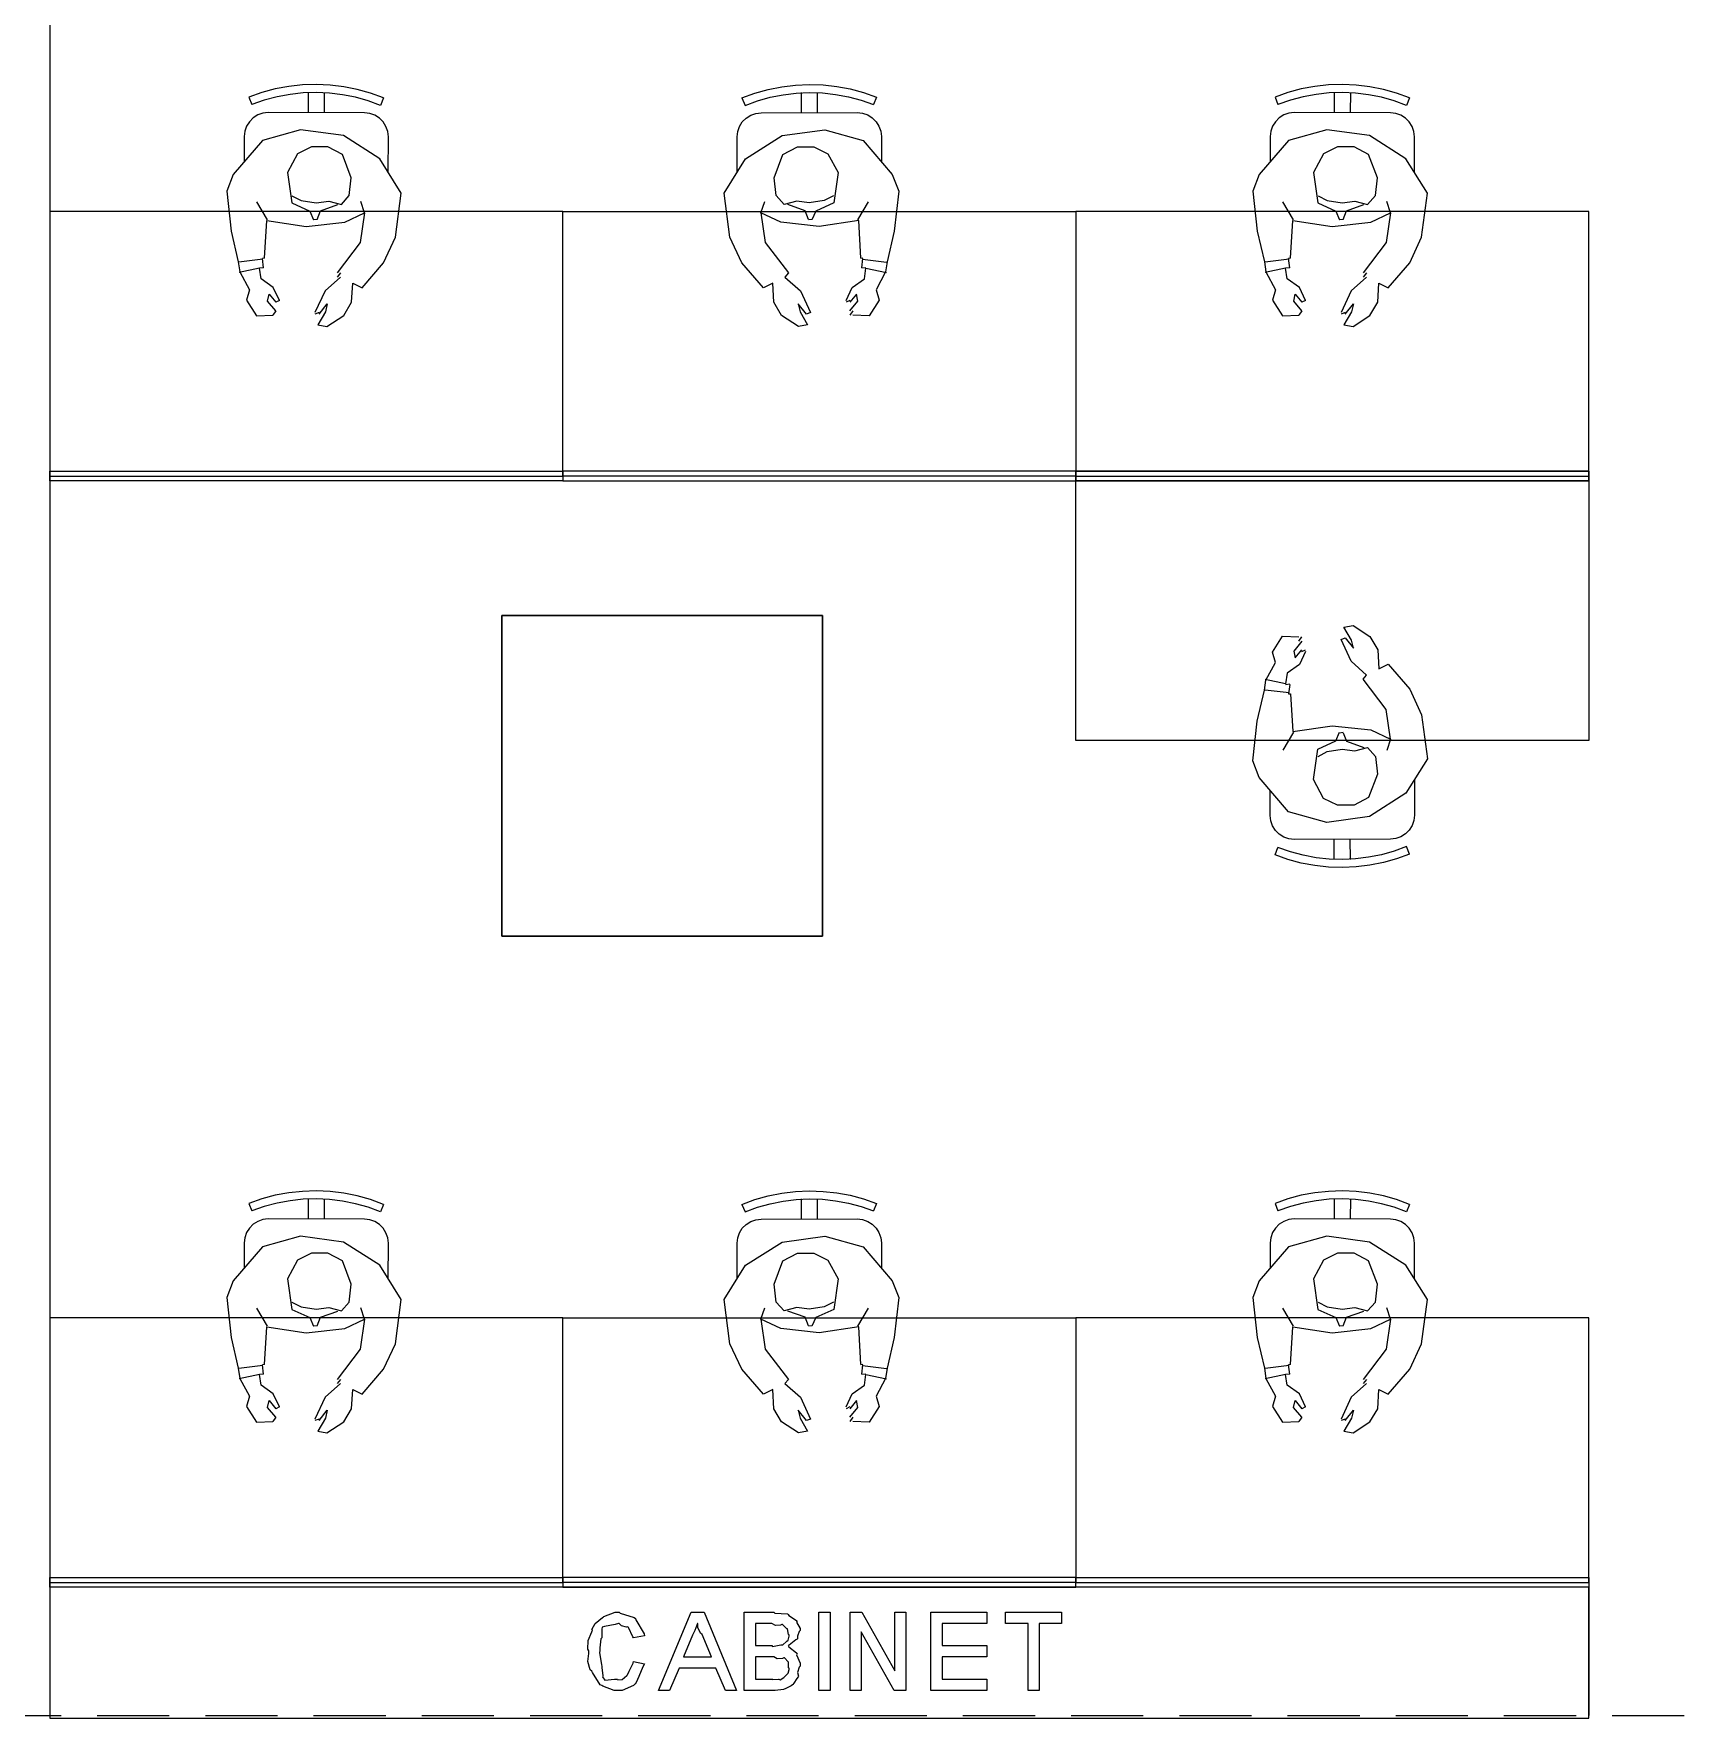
# Model space of a CAD drawing. Extents: x 0 to 23.4, y 0 to 16.5.
# Drawn here: x 9.186 to 10.537, y 6.225 to 7.604 of the extents above; entities that cross this region are included whole.
import ezdxf

# ---------------------------------------------------------------- set-up
doc = ezdxf.new("R2010")
doc.units = 0
doc.layers.get('0').update_dxf_attribs({"linetype": 'CONTINUOUS'})

msp = doc.modelspace()

# ---------------------------------------------------------------- linework, layer by layer
at = {"color": 0}
for points in [[(9.19889, 9.16379), (9.19889, 6.22857)], [(9.19889, 8.0746), (9.19889, 6.22732)], [(9.47206, 7.55106), (9.46149, 7.55496), (9.45057, 7.558), (9.43951, 7.56022), (9.42833, 7.56158), (9.41704, 7.56207), (9.40576, 7.56174), (9.39453, 7.56049), (9.38346, 7.55843), (9.37256, 7.55556), (9.36187, 7.55186)], [(9.46957, 7.54497), (9.45947, 7.54872), (9.44906, 7.5516), (9.43853, 7.55371), (9.42779, 7.55501), (9.41704, 7.5555), (9.40625, 7.55518), (9.39556, 7.55404), (9.38493, 7.55208), (9.37451, 7.54932), (9.36436, 7.54574)], [(9.41049, 7.55556), (9.41043, 7.53901)], [(9.42361, 7.5555), (9.42356, 7.53901)], [(9.76551, 7.55106), (9.7761, 7.55496), (9.787, 7.558), (9.79807, 7.56022), (9.80925, 7.56158), (9.82053, 7.56207), (9.83182, 7.56174), (9.84304, 7.56049), (9.85411, 7.55843), (9.86501, 7.55556), (9.87571, 7.55186)], [(9.76801, 7.54497), (9.7781, 7.54872), (9.78851, 7.5516), (9.7991, 7.55371), (9.80979, 7.55501), (9.82053, 7.5555), (9.83132, 7.55518), (9.84201, 7.55404), (9.85265, 7.55208), (9.86307, 7.54932), (9.87321, 7.54574)], [(9.81396, 7.5555), (9.81401, 7.53901)], [(9.8271, 7.55556), (9.82715, 7.53901)], [(10.3119, 7.55106), (10.3013, 7.55496), (10.2905, 7.558), (10.2794, 7.56022), (10.2682, 7.56158), (10.2569, 7.56207), (10.2456, 7.56174), (10.2344, 7.56049), (10.2233, 7.55843), (10.2124, 7.55556), (10.2018, 7.55186)], [(10.3095, 7.54497), (10.2993, 7.54872), (10.289, 7.5516), (10.2784, 7.55371), (10.2677, 7.55501), (10.2569, 7.5555), (10.2461, 7.55518), (10.2354, 7.55404), (10.2248, 7.55208), (10.2144, 7.54932), (10.2042, 7.54574)], [(10.2503, 7.55556), (10.2503, 7.53901)], [(10.2635, 7.5555), (10.2634, 7.53901)], [(9.36187, 7.55186), (9.36436, 7.54574)], [(9.47206, 7.55106), (9.46957, 7.54497)], [(9.76551, 7.55106), (9.76801, 7.54497)], [(9.87571, 7.55186), (9.87321, 7.54574)], [(10.2018, 7.55186), (10.2042, 7.54574)], [(10.3119, 7.55106), (10.3095, 7.54497)], [(9.37771, 7.53907), (9.37332, 7.53857), (9.36914, 7.53717), (9.3654, 7.53483), (9.36231, 7.53168), (9.35992, 7.528), (9.35846, 7.52382), (9.35796, 7.51942)], [(9.45643, 7.5389), (9.37771, 7.53907)], [(9.47607, 7.51921), (9.47558, 7.5236), (9.47413, 7.52772), (9.47179, 7.53147), (9.46869, 7.53461), (9.46496, 7.53694), (9.46083, 7.53842), (9.45643, 7.5389)], [(9.7615, 7.51921), (9.76199, 7.5236), (9.76346, 7.52772), (9.76579, 7.53147), (9.76888, 7.53461), (9.77263, 7.53694), (9.77681, 7.53842), (9.78114, 7.5389)], [(9.78114, 7.5389), (9.85986, 7.53907)], [(9.85986, 7.53907), (9.86426, 7.53857), (9.86843, 7.53717), (9.87218, 7.53483), (9.87528, 7.53168), (9.87765, 7.528), (9.87913, 7.52382), (9.87961, 7.51942)], [(10.2176, 7.53907), (10.2132, 7.53857), (10.209, 7.53717), (10.2052, 7.53483), (10.2022, 7.53168), (10.1998, 7.528), (10.1983, 7.52382), (10.1978, 7.51942)], [(10.2963, 7.5389), (10.2176, 7.53907)], [(10.3159, 7.51921), (10.3154, 7.5236), (10.314, 7.52772), (10.3116, 7.53147), (10.3085, 7.53461), (10.3048, 7.53694), (10.3007, 7.53842), (10.2963, 7.5389)], [(9.37304, 7.51639), (9.34907, 7.4885)], [(9.35796, 7.51942), (9.35792, 7.49881)], [(9.40424, 7.52513), (9.37304, 7.51639)], [(9.43924, 7.52024), (9.40424, 7.52513)], [(9.46918, 7.50114), (9.43924, 7.52024)], [(9.47601, 7.49024), (9.47607, 7.51921)], [(9.76156, 7.49024), (9.7615, 7.51921)], [(9.76839, 7.50114), (9.79833, 7.52024)], [(9.79833, 7.52024), (9.83333, 7.52513)], [(9.83333, 7.52513), (9.86458, 7.51639)], [(9.86458, 7.51639), (9.88851, 7.4885)], [(9.87961, 7.51942), (9.87967, 7.49881)], [(10.2129, 7.51639), (10.1889, 7.4885)], [(10.1978, 7.51942), (10.1977, 7.49881)], [(10.2441, 7.52513), (10.2129, 7.51639)], [(10.2791, 7.52024), (10.2441, 7.52513)], [(10.309, 7.50114), (10.2791, 7.52024)], [(10.3159, 7.49024), (10.3159, 7.51921)], [(9.40181, 7.50549), (9.39344, 7.48996)], [(9.41319, 7.51113), (9.40181, 7.50549)], [(9.42665, 7.51113), (9.41319, 7.51113)], [(9.43853, 7.50489), (9.42665, 7.51113)], [(9.44575, 7.48574), (9.43853, 7.50489)], [(9.4866, 7.47325), (9.46918, 7.50114)], [(9.75097, 7.47325), (9.76839, 7.50114)], [(9.79189, 7.48574), (9.79904, 7.50489)], [(9.79904, 7.50489), (9.81093, 7.51113)], [(9.81093, 7.51113), (9.82437, 7.51113)], [(9.82437, 7.51113), (9.83583, 7.50549)], [(9.83583, 7.50549), (9.84412, 7.48996)], [(10.2416, 7.50549), (10.2333, 7.48996)], [(10.253, 7.51113), (10.2416, 7.50549)], [(10.2665, 7.51113), (10.253, 7.51113)], [(10.2784, 7.50489), (10.2665, 7.51113)], [(10.2856, 7.48574), (10.2784, 7.50489)], [(10.3265, 7.47325), (10.309, 7.50114)], [(9.34907, 7.4885), (9.34381, 7.47483)], [(9.39344, 7.48996), (9.39703, 7.46517)], [(9.84412, 7.48996), (9.84056, 7.46517)], [(9.88851, 7.4885), (9.89382, 7.47483)], [(10.1889, 7.4885), (10.1837, 7.47483)], [(10.2333, 7.48996), (10.2369, 7.46517)], [(9.34381, 7.47483), (9.34739, 7.44217)], [(9.44412, 7.47119), (9.44575, 7.48574)], [(9.48193, 7.43707), (9.4866, 7.47325)], [(9.75569, 7.43707), (9.75097, 7.47325)], [(9.79346, 7.47119), (9.79189, 7.48574)], [(9.89382, 7.47483), (9.89019, 7.44217)], [(10.1837, 7.47483), (10.1872, 7.44217)], [(10.284, 7.47119), (10.2856, 7.48574)], [(10.3218, 7.43707), (10.3265, 7.47325)], [(9.37711, 7.45122), (9.36838, 7.4661)], [(9.39703, 7.46517), (9.41168, 7.45833)], [(9.39708, 7.47108), (9.40468, 7.46707)], [(9.40468, 7.46707), (9.41699, 7.46539)], [(9.41699, 7.46539), (9.42725, 7.46669)], [(9.42042, 7.45871), (9.43463, 7.46382)], [(9.42725, 7.46669), (9.43767, 7.46397)], [(9.43767, 7.46397), (9.44412, 7.47119)], [(9.4566, 7.45708), (9.45344, 7.46631)], [(9.78097, 7.45708), (9.78412, 7.46631)], [(9.79992, 7.46397), (9.79346, 7.47119)], [(9.81033, 7.46669), (9.79992, 7.46397)], [(9.81717, 7.45871), (9.80296, 7.46382)], [(9.82058, 7.46539), (9.81033, 7.46669)], [(9.8329, 7.46707), (9.82058, 7.46539)], [(9.84056, 7.46517), (9.8259, 7.45833)], [(9.8405, 7.47108), (9.8329, 7.46707)], [(9.86046, 7.45122), (9.86919, 7.4661)], [(10.217, 7.45122), (10.2082, 7.4661)], [(10.2369, 7.46517), (10.2515, 7.45833)], [(10.237, 7.47108), (10.2445, 7.46707)], [(10.2445, 7.46707), (10.2568, 7.46539)], [(10.2568, 7.46539), (10.2671, 7.46669)], [(10.2602, 7.45871), (10.2745, 7.46382)], [(10.2671, 7.46669), (10.2775, 7.46397)], [(10.2775, 7.46397), (10.284, 7.47119)], [(10.2964, 7.45708), (10.2933, 7.46631)], [(9.61882, 7.45822), (9.19889, 7.45822)], [(9.19889, 7.45822), (9.19889, 7.24169)], [(9.37468, 7.41997), (9.37646, 7.45085)], [(9.37646, 7.45085), (9.40886, 7.44601)], [(9.40886, 7.44601), (9.44037, 7.44937)], [(9.41168, 7.45833), (9.41487, 7.45133)], [(9.41775, 7.45171), (9.41487, 7.45133)], [(9.41775, 7.45171), (9.42042, 7.45871)], [(9.44037, 7.44937), (9.4566, 7.45708)], [(9.4566, 7.45708), (9.45301, 7.43267)], [(9.61882, 7.24169), (9.61882, 7.45822)], [(9.61882, 7.45822), (10.0387, 7.45822)], [(9.61882, 7.24169), (9.61882, 7.45822)], [(9.78097, 7.45708), (9.78456, 7.43267)], [(9.79719, 7.44937), (9.78097, 7.45708)], [(9.82878, 7.44601), (9.79719, 7.44937)], [(9.81988, 7.45171), (9.81717, 7.45871)], [(9.82269, 7.45171), (9.81988, 7.45133)], [(9.8259, 7.45833), (9.82269, 7.45133)], [(9.86111, 7.45085), (9.82878, 7.44601)], [(9.8629, 7.41997), (9.86111, 7.45085)], [(10.0387, 7.45822), (10.0387, 7.24169)], [(10.4587, 7.45822), (10.0387, 7.45822)], [(10.0387, 7.45822), (10.0387, 7.24169)], [(10.2145, 7.41997), (10.2163, 7.45085)], [(10.2163, 7.45085), (10.2487, 7.44601)], [(10.2487, 7.44601), (10.2803, 7.44937)], [(10.2515, 7.45833), (10.2547, 7.45133)], [(10.2576, 7.45171), (10.2547, 7.45133)], [(10.2576, 7.45171), (10.2602, 7.45871)], [(10.2803, 7.44937), (10.2964, 7.45708)], [(10.2964, 7.45708), (10.2929, 7.43267)], [(10.4587, 7.24169), (10.4587, 7.45822)], [(9.34739, 7.44217), (9.35325, 7.41694)], [(9.45301, 7.43267), (9.43403, 7.40788)], [(9.47222, 7.41618), (9.48193, 7.43707)], [(9.76535, 7.41618), (9.75569, 7.43707)], [(9.78456, 7.43267), (9.8036, 7.40788)], [(9.89019, 7.44217), (9.88433, 7.41694)], [(10.1872, 7.44217), (10.1931, 7.41694)], [(10.2929, 7.43267), (10.2739, 7.40788)], [(10.3121, 7.41618), (10.3218, 7.43707)], [(9.37343, 7.41917), (9.35379, 7.41683)], [(9.37468, 7.41997), (9.37304, 7.41982)], [(9.37392, 7.41217), (9.37304, 7.41982)], [(9.86453, 7.41997), (9.8629, 7.41982)], [(9.86367, 7.41217), (9.86453, 7.41982)], [(9.86415, 7.41917), (9.88385, 7.41683)], [(10.2133, 7.41917), (10.1936, 7.41683)], [(10.2145, 7.41997), (10.2129, 7.41982)], [(10.2138, 7.41217), (10.2129, 7.41982)], [(9.35325, 7.41694), (9.35454, 7.40869)], [(9.37067, 7.41183), (9.35389, 7.40831)], [(9.35454, 7.40869), (9.36236, 7.39415)], [(9.37392, 7.41217), (9.37067, 7.41183)], [(9.37185, 7.4031), (9.37067, 7.41183)], [(9.43696, 7.40451), (9.42426, 7.39312)], [(9.43696, 7.40788), (9.43403, 7.40451)], [(9.45458, 7.39567), (9.47222, 7.41618)], [(9.78304, 7.39567), (9.76535, 7.41618)], [(9.8036, 7.40788), (9.80063, 7.40451)], [(9.80063, 7.40451), (9.81337, 7.39312)], [(9.86692, 7.41217), (9.86367, 7.41183)], [(9.86572, 7.4031), (9.86692, 7.41183)], [(9.86692, 7.41183), (9.88368, 7.40831)], [(9.88303, 7.40869), (9.87528, 7.39415)], [(9.88433, 7.41694), (9.88303, 7.40869)], [(10.1931, 7.41694), (10.1944, 7.40869)], [(10.2105, 7.41183), (10.1938, 7.40831)], [(10.1944, 7.40869), (10.2022, 7.39415)], [(10.2138, 7.41217), (10.2105, 7.41183)], [(10.2117, 7.4031), (10.2105, 7.41183)], [(10.2768, 7.40451), (10.2641, 7.39312)], [(10.2768, 7.40788), (10.2739, 7.40451)], [(10.2944, 7.39567), (10.3121, 7.41618)], [(9.36236, 7.39415), (9.35986, 7.38569)], [(9.38189, 7.396), (9.37185, 7.4031)], [(9.37717, 7.38488), (9.37847, 7.3904)], [(9.37847, 7.3904), (9.38385, 7.3839)], [(9.38683, 7.38531), (9.38189, 7.396)], [(9.42426, 7.39312), (9.4159, 7.37543)], [(9.44601, 7.38385), (9.44694, 7.39958)], [(9.44694, 7.39958), (9.45458, 7.39567)], [(9.79064, 7.39958), (9.78304, 7.39567)], [(9.79161, 7.38385), (9.79064, 7.39958)], [(9.81337, 7.39312), (9.82167, 7.37543)], [(9.85075, 7.38531), (9.85568, 7.396)], [(9.8591, 7.3904), (9.85374, 7.3839)], [(9.85568, 7.396), (9.86572, 7.4031)], [(9.8604, 7.38488), (9.8591, 7.3904)], [(9.87528, 7.39415), (9.87771, 7.38569)], [(10.2022, 7.39415), (10.1997, 7.38569)], [(10.2217, 7.396), (10.2117, 7.4031)], [(10.2171, 7.38488), (10.2183, 7.3904)], [(10.2183, 7.3904), (10.2237, 7.3839)], [(10.2267, 7.38531), (10.2217, 7.396)], [(10.2641, 7.39312), (10.2558, 7.37543)], [(10.2859, 7.38385), (10.2868, 7.39958)], [(10.2868, 7.39958), (10.2944, 7.39567)], [(9.35986, 7.38569), (9.368, 7.37267)], [(9.38385, 7.37696), (9.37717, 7.38488)], [(9.38385, 7.37696), (9.3814, 7.37332)], [(9.38683, 7.38531), (9.38385, 7.3839)], [(9.42453, 7.37608), (9.41835, 7.36529)], [(9.41932, 7.37408), (9.42606, 7.38271)], [(9.42606, 7.38271), (9.42453, 7.37608)], [(9.43961, 7.37304), (9.44601, 7.38385)], [(9.79796, 7.37304), (9.79161, 7.38385)], [(9.81153, 7.38271), (9.81304, 7.37608)], [(9.81825, 7.37408), (9.81153, 7.38271)], [(9.81304, 7.37608), (9.81922, 7.36529)], [(9.85374, 7.38531), (9.85075, 7.3839)], [(9.85374, 7.37696), (9.8604, 7.38488)], [(9.85618, 7.37696), (9.85374, 7.37332)], [(9.87771, 7.38569), (9.86957, 7.37267)], [(10.1997, 7.38569), (10.2078, 7.37267)], [(10.2237, 7.37696), (10.2171, 7.38488)], [(10.2237, 7.37696), (10.2212, 7.37332)], [(10.2267, 7.38531), (10.2237, 7.3839)], [(10.2644, 7.37608), (10.2582, 7.36529)], [(10.2592, 7.37408), (10.2659, 7.38271)], [(10.2659, 7.38271), (10.2644, 7.37608)], [(10.2795, 7.37304), (10.2859, 7.38385)], [(9.368, 7.37267), (9.3814, 7.37332)], [(9.41932, 7.37543), (9.4159, 7.37408)], [(9.41835, 7.36529), (9.42583, 7.3641)], [(9.42583, 7.3641), (9.43961, 7.37304)], [(9.81179, 7.3641), (9.79796, 7.37304)], [(9.81922, 7.36529), (9.81179, 7.3641)], [(9.82167, 7.37543), (9.81825, 7.37408)], [(9.86957, 7.37267), (9.85618, 7.37332)], [(10.2078, 7.37267), (10.2212, 7.37332)], [(10.2592, 7.37543), (10.2558, 7.37408)], [(10.2582, 7.36529), (10.2657, 7.3641)], [(10.2657, 7.3641), (10.2795, 7.37304)], [(9.19889, 7.24169), (9.61882, 7.24169)], [(9.61882, 7.24561), (9.61882, 7.24169)], [(9.61882, 7.24561), (9.61882, 7.24169)], [(10.0387, 7.24169), (9.61882, 7.24169)], [(10.0387, 7.24169), (10.4587, 7.24169)], [(10.0387, 7.02518), (10.0387, 7.24169)], [(10.0387, 7.24169), (10.4587, 7.24169)], [(10.4587, 7.24561), (10.4587, 7.24169)], [(10.4587, 7.24169), (10.4587, 7.02518)], [(10.4587, 7.23774), (10.4587, 7.24169)], [(10.2582, 7.11806), (10.2657, 7.11925)], [(10.2644, 7.10726), (10.2582, 7.11806)], [(10.2657, 7.11925), (10.2795, 7.11029)], [(10.1997, 7.09765), (10.2078, 7.11068)], [(10.2078, 7.11068), (10.2212, 7.11008)], [(10.2237, 7.10639), (10.2171, 7.09847)], [(10.2212, 7.10639), (10.2237, 7.11008)], [(10.2558, 7.10792), (10.2592, 7.10926)], [(10.2641, 7.09022), (10.2558, 7.10792)], [(10.2592, 7.10926), (10.2659, 7.10069)], [(10.2659, 7.10069), (10.2644, 7.10726)], [(10.2795, 7.11029), (10.2859, 7.0995)], [(10.1944, 7.07465), (10.2022, 7.08919)], [(10.2022, 7.08919), (10.1997, 7.09765)], [(10.2217, 7.08735), (10.2117, 7.08024)], [(10.2171, 7.09847), (10.2183, 7.09293)], [(10.2183, 7.09293), (10.2237, 7.0995)], [(10.2267, 7.09804), (10.2217, 7.08735)], [(10.2237, 7.09804), (10.2267, 7.0995)], [(10.2768, 7.07883), (10.2641, 7.09022)], [(10.2859, 7.0995), (10.2868, 7.08376)], [(10.2868, 7.08376), (10.2944, 7.08768)], [(10.2944, 7.08768), (10.3121, 7.06717)], [(10.1931, 7.0664), (10.1944, 7.07465)], [(10.2105, 7.0715), (10.1938, 7.07503)], [(10.2117, 7.08024), (10.2105, 7.0715)], [(10.2739, 7.07553), (10.2768, 7.07883)], [(10.2929, 7.05067), (10.2739, 7.07553)], [(10.1872, 7.04118), (10.1931, 7.0664)], [(10.2133, 7.06418), (10.1936, 7.06651)], [(10.2105, 7.07118), (10.2138, 7.0715)], [(10.2138, 7.07118), (10.2129, 7.06353)], [(10.2129, 7.06337), (10.2145, 7.06353)], [(10.2145, 7.06337), (10.2163, 7.0325)], [(10.3121, 7.06717), (10.3218, 7.04633)], [(10.2964, 7.02632), (10.2929, 7.05067)], [(10.3218, 7.04633), (10.3265, 7.01014)], [(10.1837, 7.00851), (10.1872, 7.04118)], [(10.217, 7.03212), (10.2082, 7.01731)], [(10.2163, 7.0325), (10.2487, 7.03733)], [(10.2487, 7.03733), (10.2803, 7.03396)], [(10.2515, 7.02501), (10.2547, 7.03201)], [(10.2547, 7.03163), (10.2576, 7.03201)], [(10.2576, 7.03163), (10.2602, 7.02463)], [(10.2803, 7.03396), (10.2964, 7.02632)], [(10.4587, 7.02518), (10.0387, 7.02518)], [(10.2333, 6.99338), (10.2369, 7.01824)], [(10.2369, 7.01824), (10.2515, 7.02501)], [(10.2445, 7.01628), (10.2568, 7.01801)], [(10.2568, 7.01801), (10.2671, 7.01671)], [(10.2602, 7.02463), (10.2745, 7.01953)], [(10.2671, 7.01671), (10.2775, 7.01937)], [(10.2775, 7.01937), (10.284, 7.01215)], [(10.2964, 7.02632), (10.2933, 7.01704)], [(10.1889, 6.99485), (10.1837, 7.00851)], [(10.237, 7.01226), (10.2445, 7.01628)], [(10.284, 7.01215), (10.2856, 6.99761)], [(10.3265, 7.01014), (10.309, 6.98221)], [(10.2129, 6.96696), (10.1889, 6.99485)], [(10.2416, 6.97786), (10.2333, 6.99338)], [(10.2856, 6.99761), (10.2784, 6.97846)], [(10.3159, 6.99317), (10.3159, 6.96414)], [(10.1978, 6.96392), (10.1977, 6.98454)], [(10.253, 6.97222), (10.2416, 6.97786)], [(10.2784, 6.97846), (10.2665, 6.97222)], [(10.309, 6.98221), (10.2791, 6.96311)], [(10.2176, 6.94428), (10.2132, 6.94476), (10.209, 6.94618), (10.2052, 6.94857), (10.2022, 6.95167), (10.1998, 6.9554), (10.1983, 6.95953), (10.1978, 6.96392)], [(10.2441, 6.95822), (10.2129, 6.96696)], [(10.2791, 6.96311), (10.2441, 6.95822)], [(10.2665, 6.97222), (10.253, 6.97222)], [(10.3159, 6.96414), (10.3154, 6.95979), (10.314, 6.95562), (10.3116, 6.95188), (10.3085, 6.94874), (10.3048, 6.9464), (10.3007, 6.94493), (10.2963, 6.94444)], [(10.2018, 6.93153), (10.2042, 6.93761)], [(10.3095, 6.93837), (10.2993, 6.93468), (10.289, 6.93175), (10.2784, 6.92964), (10.2677, 6.92833), (10.2569, 6.92785), (10.2461, 6.92817), (10.2354, 6.92931), (10.2248, 6.93132), (10.2144, 6.93403), (10.2042, 6.93761)], [(10.2963, 6.94444), (10.2176, 6.94428)], [(10.2503, 6.92785), (10.2503, 6.94433)], [(10.2635, 6.92785), (10.2634, 6.94439)], [(10.3119, 6.93229), (10.3095, 6.93837)], [(10.3119, 6.93229), (10.3013, 6.92839), (10.2905, 6.92535), (10.2794, 6.92318), (10.2682, 6.92176), (10.2569, 6.92128), (10.2456, 6.9216), (10.2344, 6.92285), (10.2233, 6.92492), (10.2124, 6.92779), (10.2018, 6.93153)], [(9.47206, 6.64561), (9.46149, 6.64947), (9.45057, 6.6525), (9.43951, 6.65474), (9.42833, 6.65608), (9.41704, 6.65663), (9.40576, 6.65625), (9.39453, 6.65506), (9.38346, 6.653), (9.37256, 6.65012), (9.36187, 6.64638)], [(9.36187, 6.64638), (9.36436, 6.64031)], [(9.46957, 6.63954), (9.45947, 6.64324), (9.44906, 6.64615), (9.43853, 6.64828), (9.42779, 6.64958), (9.41704, 6.65007), (9.40625, 6.64974), (9.39556, 6.64854), (9.38493, 6.6466), (9.37451, 6.64382), (9.36436, 6.64031)], [(9.41049, 6.65007), (9.41043, 6.63357)], [(9.42361, 6.65007), (9.42356, 6.63351)], [(9.47206, 6.64561), (9.46957, 6.63954)], [(9.76551, 6.64561), (9.7761, 6.64947), (9.787, 6.6525), (9.79807, 6.65474), (9.80925, 6.65608), (9.82053, 6.65663), (9.83182, 6.65625), (9.84304, 6.65506), (9.85411, 6.653), (9.86501, 6.65012), (9.87571, 6.64638)], [(9.76551, 6.64561), (9.76801, 6.63954)], [(9.76801, 6.63954), (9.7781, 6.64324), (9.78851, 6.64615), (9.7991, 6.64828), (9.80979, 6.64958), (9.82053, 6.65007), (9.83132, 6.64974), (9.84201, 6.64854), (9.85265, 6.6466), (9.86307, 6.64382), (9.87321, 6.64031)], [(9.81396, 6.65007), (9.81401, 6.63351)], [(9.8271, 6.65007), (9.82715, 6.63357)], [(9.87571, 6.64638), (9.87321, 6.64031)], [(10.3119, 6.64561), (10.3013, 6.64947), (10.2905, 6.6525), (10.2794, 6.65474), (10.2682, 6.65608), (10.2569, 6.65663), (10.2456, 6.65625), (10.2344, 6.65506), (10.2233, 6.653), (10.2124, 6.65012), (10.2018, 6.64638)], [(10.2018, 6.64638), (10.2042, 6.64031)], [(10.3095, 6.63954), (10.2993, 6.64324), (10.289, 6.64615), (10.2784, 6.64828), (10.2677, 6.64958), (10.2569, 6.65007), (10.2461, 6.64974), (10.2354, 6.64854), (10.2248, 6.6466), (10.2144, 6.64382), (10.2042, 6.64031)], [(10.2503, 6.65007), (10.2503, 6.63357)], [(10.2635, 6.65007), (10.2634, 6.63351)], [(10.3119, 6.64561), (10.3095, 6.63954)], [(9.37771, 6.63363), (9.37332, 6.63314), (9.36914, 6.63167), (9.3654, 6.62935), (9.36231, 6.62625), (9.35992, 6.6225), (9.35846, 6.61833), (9.35796, 6.61399)], [(9.45643, 6.63346), (9.37771, 6.63363)], [(9.47607, 6.61372), (9.47558, 6.61811), (9.47413, 6.62229), (9.47179, 6.62603), (9.46869, 6.62913), (9.46496, 6.63151), (9.46083, 6.63297), (9.45643, 6.63346)], [(9.7615, 6.61372), (9.76199, 6.61811), (9.76346, 6.62229), (9.76579, 6.62603), (9.76888, 6.62913), (9.77263, 6.63151), (9.77681, 6.63297), (9.78114, 6.63346)], [(9.78114, 6.63346), (9.85986, 6.63363)], [(9.85986, 6.63363), (9.86426, 6.63314), (9.86843, 6.63167), (9.87218, 6.62935), (9.87528, 6.62625), (9.87765, 6.6225), (9.87913, 6.61833), (9.87961, 6.61399)], [(10.2176, 6.63363), (10.2132, 6.63314), (10.209, 6.63167), (10.2052, 6.62935), (10.2022, 6.62625), (10.1998, 6.6225), (10.1983, 6.61833), (10.1978, 6.61399)], [(10.2963, 6.63346), (10.2176, 6.63363)], [(10.3159, 6.61372), (10.3154, 6.61811), (10.314, 6.62229), (10.3116, 6.62603), (10.3085, 6.62913), (10.3048, 6.63151), (10.3007, 6.63297), (10.2963, 6.63346)], [(9.40424, 6.61963), (9.37304, 6.61094)], [(9.43924, 6.61475), (9.40424, 6.61963)], [(9.79833, 6.61475), (9.83333, 6.61963)], [(9.83333, 6.61963), (9.86458, 6.61094)], [(10.2441, 6.61963), (10.2129, 6.61094)], [(10.2791, 6.61475), (10.2441, 6.61963)], [(9.37304, 6.61094), (9.34907, 6.58301)], [(9.35796, 6.61399), (9.35792, 6.59337)], [(9.41319, 6.60568), (9.40181, 6.59999)], [(9.42665, 6.60563), (9.41319, 6.60568)], [(9.43853, 6.59939), (9.42665, 6.60563)], [(9.46918, 6.59571), (9.43924, 6.61475)], [(9.47601, 6.58475), (9.47607, 6.61372)], [(9.76156, 6.58475), (9.7615, 6.61372)], [(9.76839, 6.59571), (9.79833, 6.61475)], [(9.79904, 6.59939), (9.81093, 6.60563)], [(9.81093, 6.60563), (9.82437, 6.60568)], [(9.82437, 6.60568), (9.83583, 6.59999)], [(9.86458, 6.61094), (9.88851, 6.58301)], [(9.87961, 6.61399), (9.87967, 6.59337)], [(10.2129, 6.61094), (10.1889, 6.58301)], [(10.1978, 6.61399), (10.1977, 6.59337)], [(10.253, 6.60568), (10.2416, 6.59999)], [(10.2665, 6.60563), (10.253, 6.60568)], [(10.2784, 6.59939), (10.2665, 6.60563)], [(10.309, 6.59571), (10.2791, 6.61475)], [(10.3159, 6.58475), (10.3159, 6.61372)], [(9.40181, 6.59999), (9.39344, 6.58453)], [(9.44575, 6.58029), (9.43853, 6.59939)], [(9.4866, 6.56776), (9.46918, 6.59571)], [(9.75097, 6.56776), (9.76839, 6.59571)], [(9.79189, 6.58029), (9.79904, 6.59939)], [(9.83583, 6.59999), (9.84412, 6.58453)], [(10.2416, 6.59999), (10.2333, 6.58453)], [(10.2856, 6.58029), (10.2784, 6.59939)], [(10.3265, 6.56776), (10.309, 6.59571)], [(9.34907, 6.58301), (9.34381, 6.56939)], [(9.39344, 6.58453), (9.39703, 6.55968)], [(9.44412, 6.56569), (9.44575, 6.58029)], [(9.79346, 6.56569), (9.79189, 6.58029)], [(9.84412, 6.58453), (9.84056, 6.55968)], [(9.88851, 6.58301), (9.89382, 6.56939)], [(10.1889, 6.58301), (10.1837, 6.56939)], [(10.2333, 6.58453), (10.2369, 6.55968)], [(10.284, 6.56569), (10.2856, 6.58029)], [(9.34381, 6.56939), (9.34739, 6.53674)], [(9.39708, 6.56565), (9.40468, 6.56164)], [(9.43767, 6.55854), (9.44412, 6.56569)], [(9.48193, 6.53157), (9.4866, 6.56776)], [(9.75569, 6.53157), (9.75097, 6.56776)], [(9.79992, 6.55854), (9.79346, 6.56569)], [(9.8405, 6.56565), (9.8329, 6.56164)], [(9.89382, 6.56939), (9.89019, 6.53674)], [(10.1837, 6.56939), (10.1872, 6.53674)], [(10.237, 6.56565), (10.2445, 6.56164)], [(10.2775, 6.55854), (10.284, 6.56569)], [(10.3218, 6.53157), (10.3265, 6.56776)], [(9.61882, 6.55274), (9.19889, 6.55274)], [(9.19889, 6.55274), (9.19889, 6.33621)], [(9.37711, 6.54579), (9.36838, 6.5606)], [(9.39703, 6.55968), (9.41168, 6.5529)], [(9.40468, 6.56164), (9.41699, 6.5599)], [(9.41168, 6.5529), (9.41487, 6.54585)], [(9.41699, 6.5599), (9.42725, 6.56119)], [(9.41775, 6.54622), (9.42042, 6.55328)], [(9.42042, 6.55328), (9.43463, 6.55832)], [(9.42725, 6.56119), (9.43767, 6.55854)], [(9.44037, 6.54389), (9.4566, 6.5516)], [(9.4566, 6.5516), (9.45301, 6.52718)], [(9.4566, 6.5516), (9.45344, 6.56082)], [(9.61882, 6.33621), (9.61882, 6.55274)], [(9.61882, 6.55274), (10.0387, 6.55274)], [(9.61882, 6.33621), (9.61882, 6.55274)], [(9.78097, 6.5516), (9.78412, 6.56082)], [(9.78097, 6.5516), (9.78456, 6.52718)], [(9.79719, 6.54389), (9.78097, 6.5516)], [(9.81033, 6.56119), (9.79992, 6.55854)], [(9.81717, 6.55328), (9.80296, 6.55832)], [(9.82058, 6.5599), (9.81033, 6.56119)], [(9.81988, 6.54622), (9.81717, 6.55328)], [(9.8329, 6.56164), (9.82058, 6.5599)], [(9.8259, 6.5529), (9.82269, 6.54585)], [(9.84056, 6.55968), (9.8259, 6.5529)], [(9.86046, 6.54579), (9.86919, 6.5606)], [(10.0387, 6.55274), (10.0387, 6.33621)], [(10.4587, 6.55274), (10.0387, 6.55274)], [(10.0387, 6.55274), (10.0387, 6.33621)], [(10.217, 6.54579), (10.2082, 6.5606)], [(10.2369, 6.55968), (10.2515, 6.5529)], [(10.2445, 6.56164), (10.2568, 6.5599)], [(10.2515, 6.5529), (10.2547, 6.54585)], [(10.2568, 6.5599), (10.2671, 6.56119)], [(10.2576, 6.54622), (10.2602, 6.55328)], [(10.2602, 6.55328), (10.2745, 6.55832)], [(10.2671, 6.56119), (10.2775, 6.55854)], [(10.2803, 6.54389), (10.2964, 6.5516)], [(10.2964, 6.5516), (10.2929, 6.52718)], [(10.2964, 6.5516), (10.2933, 6.56082)], [(10.4587, 6.33621), (10.4587, 6.55274)], [(9.34739, 6.53674), (9.35325, 6.5115)], [(9.37468, 6.51449), (9.37646, 6.54542)], [(9.37646, 6.54542), (9.40886, 6.54058)], [(9.40886, 6.54058), (9.44037, 6.54389)], [(9.41775, 6.54622), (9.41487, 6.54585)], [(9.82878, 6.54058), (9.79719, 6.54389)], [(9.82269, 6.54622), (9.81988, 6.54585)], [(9.86111, 6.54542), (9.82878, 6.54058)], [(9.8629, 6.51449), (9.86111, 6.54542)], [(9.89019, 6.53674), (9.88433, 6.5115)], [(10.1872, 6.53674), (10.1931, 6.5115)], [(10.2145, 6.51449), (10.2163, 6.54542)], [(10.2163, 6.54542), (10.2487, 6.54058)], [(10.2487, 6.54058), (10.2803, 6.54389)], [(10.2576, 6.54622), (10.2547, 6.54585)], [(9.45301, 6.52718), (9.43403, 6.50239)], [(9.47222, 6.51074), (9.48193, 6.53157)], [(9.76535, 6.51074), (9.75569, 6.53157)], [(9.78456, 6.52718), (9.8036, 6.50239)], [(10.2929, 6.52718), (10.2739, 6.50239)], [(10.3121, 6.51074), (10.3218, 6.53157)], [(9.35325, 6.5115), (9.35454, 6.50319)], [(9.37343, 6.51372), (9.35379, 6.51133)], [(9.37468, 6.51449), (9.37304, 6.51432)], [(9.37392, 6.50672), (9.37304, 6.51432)], [(9.45458, 6.49024), (9.47222, 6.51074)], [(9.78304, 6.49024), (9.76535, 6.51074)], [(9.86453, 6.51449), (9.8629, 6.51432)], [(9.86367, 6.50672), (9.86453, 6.51432)], [(9.86415, 6.51372), (9.88385, 6.51133)], [(9.88433, 6.5115), (9.88303, 6.50319)], [(10.1931, 6.5115), (10.1944, 6.50319)], [(10.2133, 6.51372), (10.1936, 6.51133)], [(10.2145, 6.51449), (10.2129, 6.51432)], [(10.2138, 6.50672), (10.2129, 6.51432)], [(10.2944, 6.49024), (10.3121, 6.51074)], [(9.37067, 6.5064), (9.35389, 6.50282)], [(9.35454, 6.50319), (9.36236, 6.48867)], [(9.37392, 6.50672), (9.37067, 6.5064)], [(9.37185, 6.49761), (9.37067, 6.5064)], [(9.38189, 6.49056), (9.37185, 6.49761)], [(9.43696, 6.49908), (9.42426, 6.48768)], [(9.43696, 6.50239), (9.43403, 6.49908)], [(9.44601, 6.4784), (9.44694, 6.49408)], [(9.44694, 6.49408), (9.45458, 6.49024)], [(9.79064, 6.49408), (9.78304, 6.49024)], [(9.79161, 6.4784), (9.79064, 6.49408)], [(9.8036, 6.50239), (9.80063, 6.49908)], [(9.80063, 6.49908), (9.81337, 6.48768)], [(9.85568, 6.49056), (9.86572, 6.49761)], [(9.86692, 6.50672), (9.86367, 6.5064)], [(9.86572, 6.49761), (9.86692, 6.5064)], [(9.86692, 6.5064), (9.88368, 6.50282)], [(9.88303, 6.50319), (9.87528, 6.48867)], [(10.2105, 6.5064), (10.1938, 6.50282)], [(10.1944, 6.50319), (10.2022, 6.48867)], [(10.2138, 6.50672), (10.2105, 6.5064)], [(10.2117, 6.49761), (10.2105, 6.5064)], [(10.2217, 6.49056), (10.2117, 6.49761)], [(10.2768, 6.49908), (10.2641, 6.48768)], [(10.2768, 6.50239), (10.2739, 6.49908)], [(10.2859, 6.4784), (10.2868, 6.49408)], [(10.2868, 6.49408), (10.2944, 6.49024)], [(9.36236, 6.48867), (9.35986, 6.48025)], [(9.35986, 6.48025), (9.368, 6.46724)], [(9.37717, 6.47944), (9.37847, 6.48497)], [(9.37847, 6.48497), (9.38385, 6.4784)], [(9.38683, 6.47982), (9.38189, 6.49056)], [(9.42426, 6.48768), (9.4159, 6.46994)], [(9.81337, 6.48768), (9.82167, 6.46994)], [(9.85075, 6.47982), (9.85568, 6.49056)], [(9.8591, 6.48497), (9.85374, 6.4784)], [(9.8604, 6.47944), (9.8591, 6.48497)], [(9.87771, 6.48025), (9.86957, 6.46724)], [(9.87528, 6.48867), (9.87771, 6.48025)], [(10.2022, 6.48867), (10.1997, 6.48025)], [(10.1997, 6.48025), (10.2078, 6.46724)], [(10.217, 6.47944), (10.2183, 6.48497)], [(10.2183, 6.48497), (10.2237, 6.4784)], [(10.2267, 6.47982), (10.2217, 6.49056)], [(10.2641, 6.48768), (10.2558, 6.46994)], [(9.368, 6.46724), (9.3814, 6.46783)], [(9.38385, 6.47151), (9.37717, 6.47944)], [(9.38385, 6.47151), (9.3814, 6.46783)], [(9.38683, 6.47982), (9.38385, 6.4784)], [(9.41932, 6.46994), (9.4159, 6.46864)], [(9.42453, 6.4706), (9.41835, 6.45985)], [(9.41932, 6.46864), (9.42606, 6.47721)], [(9.42606, 6.47721), (9.42453, 6.4706)], [(9.42583, 6.45865), (9.43961, 6.46761)], [(9.43961, 6.46761), (9.44601, 6.4784)], [(9.79796, 6.46761), (9.79161, 6.4784)], [(9.81174, 6.45865), (9.79796, 6.46761)], [(9.81153, 6.47721), (9.81304, 6.4706)], [(9.81825, 6.46864), (9.81153, 6.47721)], [(9.81304, 6.4706), (9.81922, 6.45985)], [(9.82167, 6.46994), (9.81825, 6.46864)], [(9.85374, 6.47982), (9.85075, 6.4784)], [(9.85374, 6.47151), (9.8604, 6.47944)], [(9.85618, 6.47151), (9.85374, 6.46783)], [(9.86957, 6.46724), (9.85618, 6.46783)], [(10.2078, 6.46724), (10.2212, 6.46783)], [(10.2237, 6.47151), (10.217, 6.47944)], [(10.2237, 6.47151), (10.2212, 6.46783)], [(10.2267, 6.47982), (10.2237, 6.4784)], [(10.2592, 6.46994), (10.2558, 6.46864)], [(10.2644, 6.4706), (10.2582, 6.45985)], [(10.2592, 6.46864), (10.2659, 6.47721)], [(10.2659, 6.47721), (10.2644, 6.4706)], [(10.2657, 6.45865), (10.2795, 6.46761)], [(10.2795, 6.46761), (10.2859, 6.4784)], [(9.41835, 6.45985), (9.42583, 6.45865)], [(9.81922, 6.45985), (9.81174, 6.45865)], [(10.2582, 6.45985), (10.2657, 6.45865)], [(9.19889, 6.33621), (9.61882, 6.33621)], [(9.61882, 6.34017), (9.61882, 6.33621)], [(9.61882, 6.34017), (9.61882, 6.33621)], [(10.0387, 6.33621), (9.61882, 6.33621)], [(10.0387, 6.33621), (10.4587, 6.33621)], [(10.4587, 6.34017), (10.4587, 6.33621)], [(10.4587, 6.33231), (10.4587, 6.22732)], [(9.14914, 6.22732), (9.20817, 6.22732)], [(9.23774, 6.22732), (9.29676, 6.22732)], [(9.32628, 6.22732), (9.38536, 6.22732)], [(9.41487, 6.22732), (9.4739, 6.22732)], [(9.50347, 6.22732), (9.5625, 6.22732)], [(9.59201, 6.22732), (9.6511, 6.22732)], [(9.68061, 6.22732), (9.73964, 6.22732)], [(9.76921, 6.22732), (9.82824, 6.22732)], [(9.85775, 6.22732), (9.91683, 6.22732)], [(9.94635, 6.22732), (10.0054, 6.22732)], [(10.0349, 6.22732), (10.094, 6.22732)], [(10.1235, 6.22732), (10.1826, 6.22732)], [(10.2121, 6.22732), (10.2711, 6.22732)], [(10.3006, 6.22732), (10.3597, 6.22732)], [(10.3892, 6.22732), (10.4483, 6.22732)], [(10.4778, 6.22732), (10.5368, 6.22732)]]:
    msp.add_lwpolyline(points, dxfattribs=at)
for points in [[(9.19889, 7.24561), (9.61882, 7.24561), (9.61882, 7.23774), (9.19889, 7.23774), (9.19889, 7.24561)], [(10.0387, 7.24561), (9.61882, 7.24561), (9.61882, 7.23774), (10.0387, 7.23774), (10.0387, 7.24561)], [(10.0387, 7.24561), (10.4587, 7.24561), (10.4587, 7.23774), (10.0387, 7.23774), (10.0387, 7.24561)], [(10.0387, 7.23774), (10.4587, 7.23774), (10.4587, 7.24561), (10.0387, 7.24561), (10.0387, 7.23774)], [(9.83128, 7.12756), (9.83138, 6.86513), (9.56896, 6.86501), (9.56885, 7.12744), (9.83128, 7.12756)], [(9.83128, 7.12756), (9.83138, 6.86513), (9.56896, 6.86501), (9.56885, 7.12744), (9.83128, 7.12756)], [(9.56885, 7.12744), (9.56896, 6.86501), (9.83138, 6.86513), (9.83128, 7.12756), (9.56885, 7.12744)], [(9.19889, 6.34017), (9.61882, 6.34017), (9.61882, 6.33231), (9.19889, 6.33231), (9.19889, 6.34017)], [(10.4587, 6.22499), (10.4587, 6.33231), (9.19889, 6.33231), (9.19889, 6.22499), (10.4587, 6.22499)], [(10.0387, 6.34017), (9.61882, 6.34017), (9.61882, 6.33231), (10.0387, 6.33231), (10.0387, 6.34017)], [(10.0387, 6.34017), (10.4587, 6.34017), (10.4587, 6.33231), (10.0387, 6.33231), (10.0387, 6.34017)], [(9.67671, 6.27143), (9.68582, 6.26947), (9.68435, 6.26708), (9.6811, 6.25911), (9.67893, 6.25418), (9.678, 6.25319), (9.67665, 6.25185), (9.66738, 6.24778), (9.66433, 6.24778), (9.66092, 6.24778), (9.65153, 6.25125), (9.65067, 6.2519), (9.64931, 6.25228), (9.64307, 6.26237), (9.64264, 6.26361), (9.64122, 6.26476), (9.63921, 6.27149), (9.64003, 6.27815), (9.64003, 6.28033), (9.63926, 6.28153), (9.6396, 6.28868), (9.64253, 6.29585), (9.64307, 6.29704), (9.64258, 6.29764), (9.6454, 6.30257), (9.65121, 6.30751), (9.65218, 6.30811), (9.6525, 6.30832), (9.66183, 6.31179), (9.66499, 6.31179), (9.66581, 6.31108), (9.67736, 6.30746), (9.67822, 6.30658), (9.67865, 6.3055), (9.68544, 6.294), (9.68582, 6.29249), (9.67671, 6.29075), (9.67611, 6.29172), (9.67264, 6.29943), (9.67215, 6.29986), (9.67096, 6.29958), (9.66694, 6.30067), (9.66499, 6.30268), (9.66433, 6.30268), (9.66168, 6.30171), (9.6531, 6.30024), (9.6511, 6.29949), (9.6511, 6.29943), (9.65072, 6.29812), (9.65087, 6.29189), (9.65067, 6.29096), (9.6499, 6.28999), (9.64914, 6.28276), (9.64914, 6.28033), (9.64876, 6.27875), (9.65056, 6.26867), (9.65087, 6.26774), (9.65067, 6.26633), (9.65169, 6.25999), (9.65153, 6.2595), (9.65126, 6.259), (9.65315, 6.25608), (9.66103, 6.25689), (9.66368, 6.25689), (9.66385, 6.25651), (9.66749, 6.25667), (9.67133, 6.25999), (9.67193, 6.26058), (9.67193, 6.26058), (9.67318, 6.26357), (9.67649, 6.27024), (9.67671, 6.27143)], [(9.6971, 6.24778), (9.72379, 6.31179), (9.73443, 6.31179), (9.76113, 6.24778), (9.75201, 6.24778), (9.74419, 6.266), (9.71403, 6.266), (9.70622, 6.24778), (9.6971, 6.24778)], [(9.71772, 6.27533), (9.7405, 6.27533), (9.73292, 6.29357), (9.73167, 6.2946), (9.72933, 6.29937), (9.72928, 6.30251), (9.72922, 6.30268), (9.72868, 6.30126), (9.72683, 6.29693), (9.72547, 6.29411), (9.7251, 6.29313), (9.71772, 6.27533)], [(9.76736, 6.24778), (9.76736, 6.31179), (9.79167, 6.31179), (9.79243, 6.31108), (9.80263, 6.31039), (9.80339, 6.31006), (9.80382, 6.30925), (9.81011, 6.30507), (9.81054, 6.30442), (9.81006, 6.30371), (9.81315, 6.29856), (9.81315, 6.29682), (9.81233, 6.29596), (9.81088, 6.29226), (9.81104, 6.29015), (9.81076, 6.28965), (9.80946, 6.28911), (9.80419, 6.28478), (9.80339, 6.28444), (9.80388, 6.28342), (9.81011, 6.27869), (9.81054, 6.27794), (9.81006, 6.27701), (9.81315, 6.27007), (9.81315, 6.26774), (9.81222, 6.26671), (9.81104, 6.26237), (9.81168, 6.25956), (9.81142, 6.25885), (9.81049, 6.25765), (9.80794, 6.25379), (9.80718, 6.25265), (9.80686, 6.25233), (9.80583, 6.25163), (9.80078, 6.24908), (9.80013, 6.24886), (9.79943, 6.24858), (9.79275, 6.24778), (9.79058, 6.24778), (9.76736, 6.24778)], [(9.77647, 6.28444), (9.78993, 6.28444), (9.79047, 6.28375), (9.79731, 6.285), (9.79775, 6.2851), (9.79775, 6.2851), (9.79889, 6.2851), (9.80203, 6.28782), (9.80231, 6.28814), (9.80231, 6.28814), (9.80328, 6.28896), (9.80404, 6.29226), (9.80404, 6.29335), (9.80365, 6.29357), (9.80274, 6.29824), (9.80251, 6.29856), (9.80219, 6.29833), (9.79861, 6.30171), (9.79818, 6.30181), (9.79715, 6.30122), (9.79297, 6.30094), (9.78987, 6.30268), (9.78885, 6.30268), (9.77647, 6.30268), (9.77647, 6.28444)], [(9.8285, 6.24778), (9.8285, 6.31179), (9.83763, 6.31179), (9.83763, 6.24778), (9.8285, 6.24778)], [(9.85394, 6.24778), (9.85394, 6.31179), (9.8635, 6.31179), (9.89063, 6.26383), (9.89063, 6.31179), (9.89974, 6.31179), (9.89974, 6.24778), (9.89019, 6.24778), (9.86307, 6.29574), (9.86307, 6.24778), (9.85394, 6.24778)], [(9.92014, 6.24778), (9.92014, 6.31179), (9.96593, 6.31179), (9.96593, 6.30268), (9.92925, 6.30268), (9.92925, 6.28444), (9.96593, 6.28444), (9.96593, 6.27533), (9.92925, 6.27533), (9.92925, 6.25689), (9.96593, 6.25689), (9.96593, 6.24778), (9.92014, 6.24778)], [(9.99972, 6.24778), (9.99972, 6.30268), (9.98128, 6.30268), (9.98128, 6.31179), (10.0271, 6.31179), (10.0271, 6.30268), (10.0088, 6.30268), (10.0088, 6.24778), (9.99972, 6.24778)], [(9.77647, 6.25689), (9.79058, 6.25689), (9.79064, 6.25662), (9.79551, 6.25711), (9.79579, 6.25711), (9.79579, 6.25711), (9.79688, 6.25657), (9.79964, 6.25846), (9.79992, 6.25863), (9.79992, 6.25863), (9.80251, 6.26118), (9.80274, 6.26144), (9.80274, 6.26144), (9.80333, 6.26188), (9.80404, 6.26497), (9.80404, 6.266), (9.80365, 6.26617), (9.8035, 6.27089), (9.80339, 6.27121), (9.80339, 6.27121), (9.80024, 6.27436), (9.79969, 6.27447), (9.79856, 6.27387), (9.79422, 6.27354), (9.79161, 6.27533), (9.79081, 6.27533), (9.77647, 6.27533), (9.77647, 6.25689)]]:
    msp.add_lwpolyline(points, close=True, dxfattribs=at)

doc.saveas('drawing.dxf')
